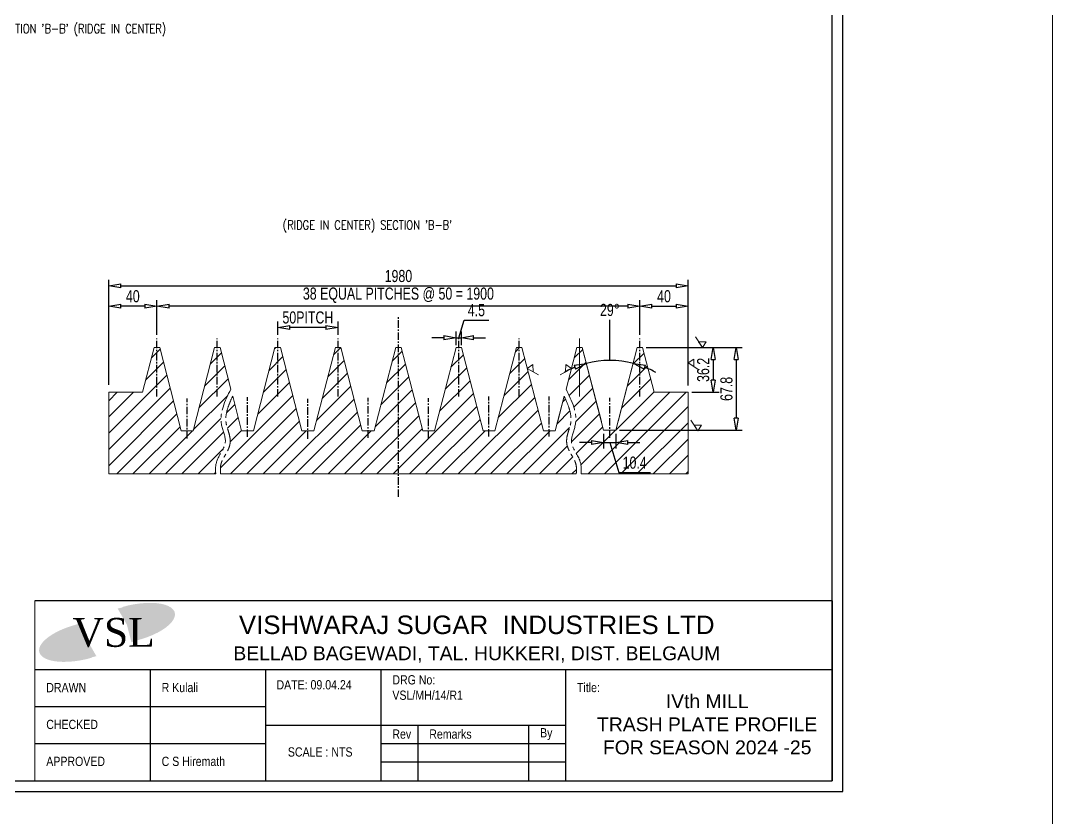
# Model space of a CAD drawing. Header units: millimetres. Extents: x 135002 to 160744, y 22203 to 27033.
# Drawn here: x 148997 to 149852, y 23110 to 23771 of the extents above; entities that cross this region are included whole.
import ezdxf

# ---------------------------------------------------------------- set-up
doc = ezdxf.new("R2010")
doc.units = ezdxf.units.MM
doc.header["$LTSCALE"] = 25
doc.linetypes.add('CENTER', pattern=[2, 1.25, -0.25, 0.25, -0.25])
doc.linetypes.add('CENTER2', pattern=[1.125, 0.75, -0.125, 0.125, -0.125])
doc.layers.get('0').update_dxf_attribs({"linetype": 'CONTINUOUS'})
doc.layers.get('Defpoints').update_dxf_attribs({"linetype": 'CONTINUOUS'})
doc.layers.add('04 DIMENSION', color=7, linetype='CONTINUOUS', lineweight=18)
doc.styles.add('arial', font='arial.ttf')
doc.styles.add('DIM-1', font='swisscl.ttf')
doc.styles.add('ROMANC', font='romanc', dxfattribs={"height": 1050})
doc.styles.add('TIMESNEWROMAN', font='times.ttf')
doc.dimstyles.new('DIM-1', dxfattribs={"dimscale": 5, "dimtxt": 2, "dimasz": 2, "dimexe": 1, "dimexo": 0.6, "dimgap": 0.6, "dimtad": 1, "dimdec": 0, "dimzin": 0, "dimdsep": 46, "dimtxsty": 'DIM-1', "dimblk": 'CLOSEDBLANK', "dimcen": 0, "dimclrd": 8, "dimclre": 8, "dimclrt": 6, "dimadec": 0, "dimazin": 0, "dimtfac": 1, "dimtdec": 0, "dimtmove": 1, "dimatfit": 0, "dimfxl": 1, "dimtolj": 1, "dimtzin": 0, "dimarcsym": 1})

# ---------------------------------------------------------------- blocks, each defined once
blk = doc.blocks.new('_ClosedBlank')
at = {"color": 0, "linetype": 'ByBlock', "lineweight": -2}
for p, q in [((-1, 0.167), (0, 0)), ((-1, 0.167), (-1, -0.167)), ((0, 0), (-1, -0.167))]:
    blk.add_line(p, q, dxfattribs=at)
blk = doc.blocks.new('*D441')
at = {"layer": '04 DIMENSION', "color": 8, "linetype": 'Continuous', "lineweight": -2, "transparency": 16777216}
for p, q in [((149070.42, 23479.15), (149070.42, 23539.22)), ((149110.42, 23525.83), (149110.42, 23539.22))]:
    blk.add_line(p, q, dxfattribs=at)
at = {"layer": '04 DIMENSION', "color": 8, "lineweight": -2, "transparency": 16777216}
blk.add_line((149100.42, 23534.22), (149080.42, 23534.22), dxfattribs=at)
at = {"layer": 'Defpoints', "color": 0, "transparency": 16777216}
for p in [(149070.42, 23534.22), (149110.42, 23522.83), (149070.42, 23476.15)]:
    blk.add_point(p, dxfattribs=at)
at = {"layer": '04 DIMENSION', "color": 8, "lineweight": -2, "transparency": 16777216, "xscale": 10, "yscale": 10, "zscale": 10, "rotation": 180}
blk.add_blockref('_ClosedBlank', (149070.42, 23534.22), dxfattribs=at)
at = {"layer": '04 DIMENSION', "color": 8, "lineweight": -2, "transparency": 16777216, "xscale": 10, "yscale": 10, "zscale": 10}
blk.add_blockref('_ClosedBlank', (149110.42, 23534.22), dxfattribs=at)
at = {"layer": '04 DIMENSION', "color": 6, "transparency": 16777216, "insert": (149090.42, 23542.34), "char_height": 10, "attachment_point": 5, "style": 'DIM-1'}
blk.add_mtext('\\A1;40', dxfattribs=at)
blk = doc.blocks.new('*D442')
at = {"layer": '04 DIMENSION', "color": 8, "linetype": 'Continuous', "lineweight": -2, "transparency": 16777216}
for p, q in [((149510.54, 23525.83), (149510.54, 23539.22)), ((149550.54, 23479.15), (149550.54, 23539.22))]:
    blk.add_line(p, q, dxfattribs=at)
at = {"layer": '04 DIMENSION', "color": 8, "lineweight": -2, "transparency": 16777216}
blk.add_line((149520.54, 23534.22), (149540.54, 23534.22), dxfattribs=at)
at = {"layer": 'Defpoints', "color": 0, "transparency": 16777216}
for p in [(149550.54, 23534.22), (149510.54, 23522.83), (149550.54, 23476.15)]:
    blk.add_point(p, dxfattribs=at)
at = {"layer": '04 DIMENSION', "color": 8, "lineweight": -2, "transparency": 16777216, "xscale": 10, "yscale": 10, "zscale": 10, "rotation": 180}
blk.add_blockref('_ClosedBlank', (149510.54, 23534.22), dxfattribs=at)
at = {"layer": '04 DIMENSION', "color": 8, "lineweight": -2, "transparency": 16777216, "xscale": 10, "yscale": 10, "zscale": 10}
blk.add_blockref('_ClosedBlank', (149550.54, 23534.22), dxfattribs=at)
at = {"layer": '04 DIMENSION', "color": 6, "transparency": 16777216, "insert": (149530.54, 23542.34), "char_height": 10, "attachment_point": 5, "style": 'DIM-1'}
blk.add_mtext('\\A1;40', dxfattribs=at)
blk = doc.blocks.new('*D443')
at = {"layer": '04 DIMENSION', "color": 8, "linetype": 'Continuous', "lineweight": -2, "transparency": 16777216}
for p, q in [((149110.42, 23510.46), (149110.42, 23539.22)), ((149510.54, 23510.46), (149510.54, 23539.22))]:
    blk.add_line(p, q, dxfattribs=at)
at = {"layer": '04 DIMENSION', "color": 8, "lineweight": -2, "transparency": 16777216}
blk.add_line((149500.54, 23534.22), (149120.42, 23534.22), dxfattribs=at)
at = {"layer": 'Defpoints', "color": 0, "transparency": 16777216}
for p in [(149110.42, 23534.22), (149110.42, 23507.46), (149510.54, 23507.46)]:
    blk.add_point(p, dxfattribs=at)
at = {"layer": '04 DIMENSION', "color": 8, "lineweight": -2, "transparency": 16777216, "xscale": 10, "yscale": 10, "zscale": 10, "rotation": 180}
blk.add_blockref('_ClosedBlank', (149110.42, 23534.22), dxfattribs=at)
at = {"layer": '04 DIMENSION', "color": 8, "lineweight": -2, "transparency": 16777216, "xscale": 10, "yscale": 10, "zscale": 10}
blk.add_blockref('_ClosedBlank', (149510.54, 23534.22), dxfattribs=at)
at = {"layer": '04 DIMENSION', "color": 6, "transparency": 16777216, "insert": (149310.48, 23543.23), "char_height": 10, "attachment_point": 5, "style": 'DIM-1'}
blk.add_mtext('\\A1;38 EQUAL PITCHES @ 50 = 1900', dxfattribs=at)
blk = doc.blocks.new('*D444')
at = {"layer": '04 DIMENSION', "color": 8, "linetype": 'Continuous', "lineweight": -2, "transparency": 16777216}
for p, q in [((149210.45, 23510.46), (149210.45, 23521.57)), ((149260.47, 23510.46), (149260.47, 23521.57))]:
    blk.add_line(p, q, dxfattribs=at)
at = {"layer": '04 DIMENSION', "color": 8, "lineweight": -2, "transparency": 16777216}
blk.add_line((149250.47, 23516.57), (149220.45, 23516.57), dxfattribs=at)
at = {"layer": 'Defpoints', "color": 0, "transparency": 16777216}
for p in [(149210.45, 23516.57), (149210.45, 23507.46), (149260.47, 23507.46)]:
    blk.add_point(p, dxfattribs=at)
at = {"layer": '04 DIMENSION', "color": 8, "lineweight": -2, "transparency": 16777216, "xscale": 10, "yscale": 10, "zscale": 10, "rotation": 180}
blk.add_blockref('_ClosedBlank', (149210.45, 23516.57), dxfattribs=at)
at = {"layer": '04 DIMENSION', "color": 8, "lineweight": -2, "transparency": 16777216, "xscale": 10, "yscale": 10, "zscale": 10}
blk.add_blockref('_ClosedBlank', (149260.47, 23516.57), dxfattribs=at)
at = {"layer": '04 DIMENSION', "color": 6, "transparency": 16777216, "insert": (149235.46, 23524.77), "char_height": 10, "attachment_point": 5, "style": 'DIM-1'}
blk.add_mtext('\\A1;50PITCH', dxfattribs=at)
blk = doc.blocks.new('*D445')
at = {"layer": '04 DIMENSION', "color": 8, "linetype": 'Continuous', "lineweight": -2, "transparency": 16777216}
for p, q in [((149070.42, 23468.93), (149070.42, 23555.99)), ((149550.54, 23468.43), (149550.54, 23555.99))]:
    blk.add_line(p, q, dxfattribs=at)
at = {"layer": '04 DIMENSION', "color": 8, "lineweight": -2, "transparency": 16777216}
blk.add_line((149080.42, 23550.99), (149540.54, 23550.99), dxfattribs=at)
at = {"layer": 'Defpoints', "color": 0, "transparency": 16777216}
for p in [(149550.54, 23550.99), (149070.42, 23465.93), (149550.54, 23465.43)]:
    blk.add_point(p, dxfattribs=at)
at = {"layer": '04 DIMENSION', "color": 8, "lineweight": -2, "transparency": 16777216, "xscale": 10, "yscale": 10, "zscale": 10, "rotation": 180}
blk.add_blockref('_ClosedBlank', (149070.42, 23550.99), dxfattribs=at)
at = {"layer": '04 DIMENSION', "color": 8, "lineweight": -2, "transparency": 16777216, "xscale": 10, "yscale": 10, "zscale": 10}
blk.add_blockref('_ClosedBlank', (149550.54, 23550.99), dxfattribs=at)
at = {"layer": '04 DIMENSION', "color": 6, "transparency": 16777216, "insert": (149310.48, 23559.11), "char_height": 10, "attachment_point": 5, "style": 'DIM-1'}
blk.add_mtext('\\A1;1980', dxfattribs=at)
blk = doc.blocks.new('*D446')
at = {"layer": '04 DIMENSION', "color": 8, "lineweight": -2, "transparency": 16777216}
for p, q in [((149360.5, 23508.08), (149364.88, 23522.68)), ((149364.88, 23522.68), (149385.33, 23522.68)), ((149348.25, 23508.08), (149338.25, 23508.08)), ((149358.25, 23508.08), (149362.75, 23508.08)), ((149358.25, 23508.08), (149362.75, 23508.08)), ((149372.75, 23508.08), (149382.75, 23508.08))]:
    blk.add_line(p, q, dxfattribs=at)
at = {"layer": '04 DIMENSION', "color": 8, "linetype": 'Continuous', "lineweight": -2, "transparency": 16777216}
for p, q in [((149358.25, 23501.75), (149358.25, 23513.08)), ((149362.75, 23501.75), (149362.75, 23513.08))]:
    blk.add_line(p, q, dxfattribs=at)
at = {"layer": 'Defpoints', "color": 0, "transparency": 16777216}
for p in [(149362.75, 23508.08), (149358.25, 23498.75), (149362.75, 23498.75)]:
    blk.add_point(p, dxfattribs=at)
at = {"layer": '04 DIMENSION', "color": 8, "lineweight": -2, "transparency": 16777216, "xscale": 10, "yscale": 10, "zscale": 10}
blk.add_blockref('_ClosedBlank', (149358.25, 23508.08), dxfattribs=at)
at = {"layer": '04 DIMENSION', "color": 8, "lineweight": -2, "transparency": 16777216, "xscale": 10, "yscale": 10, "zscale": 10, "rotation": 180}
blk.add_blockref('_ClosedBlank', (149362.75, 23508.08), dxfattribs=at)
at = {"layer": '04 DIMENSION', "color": 6, "transparency": 16777216, "insert": (149375.1, 23530.78), "char_height": 10, "attachment_point": 5, "style": 'DIM-1'}
blk.add_mtext('\\A1;4.5', dxfattribs=at)
blk = doc.blocks.new('*D447')
at = {"layer": '04 DIMENSION', "color": 8, "lineweight": -2, "transparency": 16777216}
blk.add_line((149485.7, 23489.2), (149485.7, 23522.86), dxfattribs=at)
for start, end in [(111.86784, 119.23569), (75.5, 104.5), (60.76431, 68.13216)]:
    blk.add_arc((149485.7, 23411.38), 77.82, start, end, dxfattribs=at)
at = {"layer": 'Defpoints', "color": 0, "transparency": 16777216}
for p in [(149462.79, 23499.95), (149508.29, 23498.75), (149492.26, 23488.92), (149478.63, 23438.73), (149492.77, 23438.73)]:
    blk.add_point(p, dxfattribs=at)
at = {"layer": '04 DIMENSION', "color": 8, "lineweight": -2, "transparency": 16777216, "xscale": 10, "yscale": 10, "zscale": 10}
for p, rotation in [((149466.22, 23486.72), 18.18392148339016), ((149505.18, 23486.72), 161.8160785165926)]:
    blk.add_blockref('_ClosedBlank', p, dxfattribs=dict(at, rotation=rotation))
at = {"layer": '04 DIMENSION', "color": 6, "transparency": 16777216, "insert": (149485.7, 23530.98), "char_height": 10, "attachment_point": 5, "style": 'DIM-1'}
blk.add_mtext('\\A1;29°', dxfattribs=at)
blk = doc.blocks.new('*D448')
at = {"layer": '04 DIMENSION', "color": 8, "linetype": 'Continuous', "lineweight": -2, "transparency": 16777216}
for p, q in [((149515.79, 23499.95), (149595.42, 23499.95)), ((149493.55, 23431.35), (149595.42, 23431.35))]:
    blk.add_line(p, q, dxfattribs=at)
at = {"layer": '04 DIMENSION', "color": 8, "lineweight": -2, "transparency": 16777216}
blk.add_line((149590.42, 23489.95), (149590.42, 23441.35), dxfattribs=at)
at = {"layer": 'Defpoints', "color": 0, "transparency": 16777216}
for p in [(149512.79, 23499.95), (149490.55, 23431.35), (149590.42, 23431.35)]:
    blk.add_point(p, dxfattribs=at)
at = {"layer": '04 DIMENSION', "color": 8, "lineweight": -2, "transparency": 16777216, "xscale": 10, "yscale": 10, "zscale": 10}
for p, rotation in [((149590.42, 23499.95), 90), ((149590.42, 23431.35), 270)]:
    blk.add_blockref('_ClosedBlank', p, dxfattribs=dict(at, rotation=rotation))
at = {"layer": '04 DIMENSION', "color": 6, "transparency": 16777216, "insert": (149582.3, 23465.65), "char_height": 10, "attachment_point": 5, "rotation": 90, "style": 'DIM-1'}
blk.add_mtext('\\A1;67.8', dxfattribs=at)
blk = doc.blocks.new('*D449')
at = {"layer": '04 DIMENSION', "color": 8, "linetype": 'Continuous', "lineweight": -2, "transparency": 16777216}
for p, q in [((149542.96, 23499.95), (149576.18, 23499.95)), ((149553.54, 23462.85), (149576.18, 23462.85))]:
    blk.add_line(p, q, dxfattribs=at)
at = {"layer": '04 DIMENSION', "color": 8, "lineweight": -2, "transparency": 16777216}
blk.add_line((149571.18, 23489.95), (149571.18, 23472.85), dxfattribs=at)
at = {"layer": 'Defpoints', "color": 0, "transparency": 16777216}
for p in [(149539.96, 23499.95), (149550.54, 23462.85), (149571.18, 23462.85)]:
    blk.add_point(p, dxfattribs=at)
at = {"layer": '04 DIMENSION', "color": 8, "lineweight": -2, "transparency": 16777216, "xscale": 10, "yscale": 10, "zscale": 10}
for p, rotation in [((149571.18, 23499.95), 90), ((149571.18, 23462.85), 270)]:
    blk.add_blockref('_ClosedBlank', p, dxfattribs=dict(at, rotation=rotation))
at = {"layer": '04 DIMENSION', "color": 6, "transparency": 16777216, "insert": (149563.06, 23481.4), "char_height": 10, "attachment_point": 5, "rotation": 90, "style": 'DIM-1'}
blk.add_mtext('\\A1;36.2', dxfattribs=at)
blk = doc.blocks.new('*D450')
at = {"layer": '04 DIMENSION', "color": 8, "linetype": 'Continuous', "lineweight": -2, "transparency": 16777216}
for p, q in [((149480.52, 23428.35), (149480.52, 23416.24)), ((149490.55, 23428.35), (149490.55, 23416.24))]:
    blk.add_line(p, q, dxfattribs=at)
at = {"layer": '04 DIMENSION', "color": 8, "lineweight": -2, "transparency": 16777216}
for p, q in [((149470.52, 23421.24), (149460.52, 23421.24)), ((149480.52, 23421.24), (149490.55, 23421.24)), ((149480.52, 23421.24), (149490.55, 23421.24)), ((149485.54, 23421.24), (149493, 23396.38)), ((149500.55, 23421.24), (149510.55, 23421.24)), ((149493, 23396.38), (149519.47, 23396.38))]:
    blk.add_line(p, q, dxfattribs=at)
at = {"layer": 'Defpoints', "color": 0, "transparency": 16777216}
for p in [(149480.52, 23431.35), (149490.55, 23431.35), (149490.55, 23421.24)]:
    blk.add_point(p, dxfattribs=at)
at = {"layer": '04 DIMENSION', "color": 8, "lineweight": -2, "transparency": 16777216, "xscale": 10, "yscale": 10, "zscale": 10}
blk.add_blockref('_ClosedBlank', (149480.52, 23421.24), dxfattribs=at)
at = {"layer": '04 DIMENSION', "color": 8, "lineweight": -2, "transparency": 16777216, "xscale": 10, "yscale": 10, "zscale": 10, "rotation": 180}
blk.add_blockref('_ClosedBlank', (149490.55, 23421.24), dxfattribs=at)
at = {"layer": '04 DIMENSION', "color": 6, "transparency": 16777216, "insert": (149506.23, 23404.5), "char_height": 10, "attachment_point": 5, "style": 'DIM-1'}
blk.add_mtext('\\A1;10.4', dxfattribs=at)

msp = doc.modelspace()

# ---------------------------------------------------------------- hatches: boundary and pattern name
h = msp.add_hatch(color=86)
edge = h.paths.add_edge_path()
edge.add_ellipse((149082.194, 23269.409), major_axis=(-36.421, -8.852), ratio=0.3983336, start_angle=103.876815, end_angle=273.231671, ccw=False)
edge.add_ellipse((149088.778, 23271.433), major_axis=(-36.421, -8.852), ratio=0.3983336, start_angle=93.231671, end_angle=283.876815)
h = msp.add_hatch(color=86)
edge = h.paths.add_edge_path()
edge.add_ellipse((149082.194, 23269.409), major_axis=(-36.421, -8.852), ratio=0.3983336, start_angle=103.876815, end_angle=273.231671, ccw=False)
edge.add_ellipse((149088.778, 23271.433), major_axis=(-36.421, -8.852), ratio=0.3983336, start_angle=93.231671, end_angle=283.876815)
h = msp.add_hatch(color=86)
edge = h.paths.add_edge_path()
edge.add_ellipse((149055.898, 23258.55), major_axis=(36.421, 8.852), ratio=0.3983336, start_angle=103.876815, end_angle=273.231671, ccw=False)
edge.add_ellipse((149049.314, 23256.525), major_axis=(36.421, 8.852), ratio=0.3983336, start_angle=93.231671, end_angle=283.876815)
h = msp.add_hatch(color=86)
edge = h.paths.add_edge_path()
edge.add_ellipse((149055.898, 23258.55), major_axis=(36.421, 8.852), ratio=0.3983336, start_angle=103.876815, end_angle=273.231671, ccw=False)
edge.add_ellipse((149049.314, 23256.525), major_axis=(36.421, 8.852), ratio=0.3983336, start_angle=93.231671, end_angle=283.876815)
at = {"layer": '04 DIMENSION', "true_color": 0xc8c92d}
h = msp.add_hatch(dxfattribs=at)
h.set_pattern_fill('ANSI31', color=52, scale=3)
h.set_pattern_definition([(45, (-263.2125, -50.899), (-6.7351921, 6.7351921), [])])
edge = h.paths.add_edge_path()
edge.add_spline(control_points=[(149159.145, 23395.198), (149158.729, 23399.131), (149159.123, 23408.307), (149170.394, 23420.454), (149159.563, 23441.1), (149166.732, 23455.589), (149171.609, 23465.447)], knot_values=[0, 0, 0, 0, 11.6812454, 27.9458174, 42.4445486, 73.3012832, 73.3012832, 73.3012832, 73.3012832], degree=3, periodic=0)
edge.add_line((149171.609, 23465.447), (149162.687, 23499.947))
edge.add_line((149162.687, 23499.947), (149158.187, 23499.947))
edge.add_line((149158.187, 23499.947), (149140.342, 23430.947))
edge.add_line((149140.342, 23430.947), (149130.516, 23430.947))
edge.add_line((149130.516, 23430.947), (149112.672, 23499.947))
edge.add_line((149112.672, 23499.947), (149108.172, 23499.947))
edge.add_line((149108.172, 23499.947), (149098.577, 23462.847))
edge.add_line((149098.577, 23462.847), (149070.422, 23462.847))
edge.add_line((149070.422, 23462.847), (149070.422, 23395.198))
edge.add_line((149070.422, 23395.198), (149159.145, 23395.198))
edge = h.paths.add_edge_path()
edge.add_line((149310.483, 23499.947), (149308.233, 23499.947))
edge.add_line((149308.233, 23499.947), (149290.388, 23430.947))
edge.add_line((149290.388, 23430.947), (149280.562, 23430.947))
edge.add_line((149280.562, 23430.947), (149262.718, 23499.947))
edge.add_line((149262.718, 23499.947), (149258.218, 23499.947))
edge.add_line((149258.218, 23499.947), (149240.373, 23430.947))
edge.add_line((149240.373, 23430.947), (149230.547, 23430.947))
edge.add_line((149230.547, 23430.947), (149212.702, 23499.947))
edge.add_line((149212.702, 23499.947), (149208.202, 23499.947))
edge.add_line((149208.202, 23499.947), (149190.358, 23430.947))
edge.add_line((149190.358, 23430.947), (149180.532, 23430.947))
edge.add_line((149180.532, 23430.947), (149173.148, 23459.496))
edge.add_spline(control_points=[(149173.148, 23459.496), (149172.896, 23458.971), (149172.648, 23458.448), (149171.231, 23455.41), (149170.174, 23452.939), (149168.524, 23448.116), (149167.931, 23445.767), (149167.445, 23441.78), (149167.41, 23440.115), (149167.644, 23437.797), (149167.744, 23437.136), (149167.978, 23435.983), (149168.101, 23435.477), (149168.385, 23434.423), (149168.547, 23433.877), (149169.077, 23432.155), (149169.487, 23430.928), (149170.257, 23428.346), (149170.62, 23426.991), (149171.031, 23424.513), (149171.138, 23423.428), (149171.118, 23421.901), (149171.097, 23421.497), (149171.011, 23420.591), (149170.938, 23420.099), (149170.749, 23419.143), (149170.634, 23418.677), (149170.24, 23417.316), (149169.914, 23416.456), (149169.193, 23414.814), (149168.799, 23414.031), (149167.728, 23412.04), (149167.032, 23410.879), (149165.739, 23408.666), (149165.142, 23407.614), (149164.478, 23406.248), (149164.312, 23405.881), (149164.041, 23405.224), (149163.931, 23404.933), (149163.729, 23404.339), (149163.637, 23404.039), (149163.39, 23403.13), (149163.261, 23402.511), (149162.954, 23400.482), (149162.901, 23399.008), (149163.015, 23396.719), (149163.08, 23395.966), (149163.17, 23395.198)], knot_values=[4.4021367, 4.4021367, 4.4021367, 4.4021367, 6.0781888, 6.0781888, 14.1824406, 14.1824406, 22.2866924, 22.2866924, 28.314125, 28.314125, 30.7267231, 30.7267231, 32.5098253, 32.5098253, 34.2929276, 34.2929276, 37.9760509, 37.9760509, 41.6591743, 41.6591743, 44.3207295, 44.3207295, 45.2633869, 45.2633869, 46.4125571, 46.4125571, 47.5617273, 47.5617273, 49.8600677, 49.8600677, 52.1584082, 52.1584082, 55.9281252, 55.9281252, 59.6978423, 59.6978423, 61.1322454, 61.1322454, 62.3380114, 62.3380114, 63.5437774, 63.5437774, 65.9553094, 65.9553094, 71.2533654, 71.2533654, 73.7610717, 73.7610717, 73.7610717, 73.7610717], degree=3, periodic=0)
edge.add_line((149163.17, 23395.198), (149218.261, 23395.198))
edge.add_line((149218.261, 23395.198), (149310.483, 23395.198))
edge.add_line((149310.483, 23395.198), (149310.483, 23499.947))
edge = h.paths.add_edge_path()
edge.add_spline(control_points=[(149457.796, 23395.198), (149457.886, 23395.966), (149457.951, 23396.719), (149458.064, 23399.008), (149458.012, 23400.482), (149457.705, 23402.511), (149457.576, 23403.13), (149457.329, 23404.039), (149457.237, 23404.339), (149457.035, 23404.933), (149456.925, 23405.224), (149456.654, 23405.881), (149456.488, 23406.248), (149455.824, 23407.614), (149455.227, 23408.666), (149453.934, 23410.879), (149453.238, 23412.04), (149452.167, 23414.031), (149451.773, 23414.814), (149451.052, 23416.456), (149450.725, 23417.316), (149450.332, 23418.677), (149450.216, 23419.143), (149450.028, 23420.099), (149449.954, 23420.591), (149449.869, 23421.497), (149449.848, 23421.901), (149449.828, 23423.428), (149449.935, 23424.513), (149450.345, 23426.991), (149450.708, 23428.346), (149451.479, 23430.928), (149451.889, 23432.155), (149452.419, 23433.877), (149452.58, 23434.423), (149452.865, 23435.477), (149452.988, 23435.983), (149453.222, 23437.136), (149453.322, 23437.797), (149453.556, 23440.115), (149453.521, 23441.78), (149453.035, 23445.767), (149452.442, 23448.116), (149450.792, 23452.939), (149449.735, 23455.41), (149448.317, 23458.448), (149448.07, 23458.971), (149447.818, 23459.496)], knot_values=[4.4021367, 4.4021367, 4.4021367, 4.4021367, 6.9098429, 6.9098429, 12.2078989, 12.2078989, 14.6194309, 14.6194309, 15.8251969, 15.8251969, 17.0309629, 17.0309629, 18.465366, 18.465366, 22.2350831, 22.2350831, 26.0048002, 26.0048002, 28.3031406, 28.3031406, 30.601481, 30.601481, 31.7506512, 31.7506512, 32.8998214, 32.8998214, 33.8424789, 33.8424789, 36.504034, 36.504034, 40.1871574, 40.1871574, 43.8702807, 43.8702807, 45.653383, 45.653383, 47.4364852, 47.4364852, 49.8490833, 49.8490833, 55.8765159, 55.8765159, 63.9807677, 63.9807677, 72.0850195, 72.0850195, 73.7610717, 73.7610717, 73.7610717, 73.7610717], degree=3, periodic=0)
edge.add_line((149447.818, 23459.496), (149440.434, 23430.947))
edge.add_line((149440.434, 23430.947), (149430.608, 23430.947))
edge.add_line((149430.608, 23430.947), (149412.764, 23499.947))
edge.add_line((149412.764, 23499.947), (149408.264, 23499.947))
edge.add_line((149408.264, 23499.947), (149390.419, 23430.947))
edge.add_line((149390.419, 23430.947), (149380.593, 23430.947))
edge.add_line((149380.593, 23430.947), (149362.748, 23499.947))
edge.add_line((149362.748, 23499.947), (149358.248, 23499.947))
edge.add_line((149358.248, 23499.947), (149340.404, 23430.947))
edge.add_line((149340.404, 23430.947), (149330.578, 23430.947))
edge.add_line((149330.578, 23430.947), (149312.733, 23499.947))
edge.add_line((149312.733, 23499.947), (149310.483, 23499.947))
edge.add_line((149310.483, 23499.947), (149310.483, 23395.198))
edge.add_line((149310.483, 23395.198), (149398.455, 23395.198))
edge.add_line((149398.455, 23395.198), (149457.796, 23395.198))
edge = h.paths.add_edge_path()
edge.add_line((149550.544, 23462.847), (149522.381, 23462.847))
edge.add_line((149522.381, 23462.847), (149512.787, 23499.947))
edge.add_line((149512.787, 23499.947), (149508.294, 23499.947))
edge.add_line((149508.294, 23499.947), (149490.553, 23431.347))
edge.add_line((149490.553, 23431.347), (149480.52, 23431.347))
edge.add_line((149480.52, 23431.347), (149462.779, 23499.947))
edge.add_line((149462.779, 23499.947), (149458.279, 23499.947))
edge.add_line((149458.279, 23499.947), (149449.357, 23465.447))
edge.add_spline(control_points=[(149449.357, 23465.447), (149454.234, 23455.589), (149461.403, 23441.1), (149450.572, 23420.454), (149461.842, 23408.307), (149462.237, 23399.131), (149461.821, 23395.198)], knot_values=[0, 0, 0, 0, 30.8567346, 45.3554658, 61.6200378, 73.3012832, 73.3012832, 73.3012832, 73.3012832], degree=3, periodic=0)
edge.add_line((149461.821, 23395.198), (149550.544, 23395.198))
edge.add_line((149550.544, 23395.198), (149550.544, 23462.847))
h.paths.add_polyline_path([(149491.175, 23399.399), (149505.199, 23399.399), (149505.199, 23416.27), (149491.175, 23416.27)], flags=24)

# ---------------------------------------------------------------- linework, layer by layer
at = {"color": 1, "linetype": 'CENTER', "ltscale": 0.2}
for p, q in [((149310.483, 23376.198), (149310.483, 23525.411)), ((149110.422, 23459.3), (149110.422, 23507.462)), ((149160.437, 23459.3), (149160.437, 23507.462)), ((149210.452, 23459.3), (149210.452, 23507.462)), ((149260.468, 23459.3), (149260.468, 23507.462)), ((149360.498, 23459.3), (149360.498, 23507.462)), ((149410.514, 23459.3), (149410.514, 23507.462)), ((149510.544, 23459.3), (149510.544, 23507.462)), ((149135.429, 23424.625), (149135.429, 23457.714)), ((149185.445, 23425.849), (149185.445, 23458.938)), ((149235.46, 23424.217), (149235.46, 23457.306)), ((149285.475, 23425.233), (149285.475, 23458.323)), ((149335.491, 23424.874), (149335.491, 23457.964)), ((149385.506, 23426.17), (149385.506, 23459.26)), ((149435.521, 23426.17), (149435.521, 23459.26)), ((149485.537, 23425.2), (149485.537, 23458.289))]:
    msp.add_line(p, q, dxfattribs=at)
at = {"lineweight": 13}
msp.add_line((149009.36, 23290.172), (149009.36, 23141.05), dxfattribs=at)
msp.add_line((149009.36, 23290.172), (149009.36, 23141.05), dxfattribs=at)
for p, q in [((149669.864, 23290.172), (149009.36, 23290.172)), ((149669.864, 23290.172), (149009.36, 23290.172)), ((149669.864, 23290.172), (149669.864, 23141.05)), ((149669.864, 23232.817), (149009.36, 23232.817)), ((149669.864, 23232.817), (149009.36, 23232.817)), ((149104.951, 23141.05), (149104.951, 23232.817)), ((149200.541, 23141.05), (149200.541, 23232.817)), ((149200.541, 23141.05), (149200.541, 23232.817)), ((149296.132, 23141.05), (149296.132, 23232.817)), ((149296.132, 23141.05), (149296.132, 23232.817)), ((149449.077, 23141.05), (149449.077, 23232.817)), ((149449.077, 23141.05), (149449.077, 23232.817)), ((149200.541, 23202.228), (149009.36, 23202.228)), ((149296.132, 23186.934), (149200.541, 23186.934)), ((149449.077, 23186.934), (149296.132, 23186.934)), ((149449.077, 23186.934), (149296.132, 23186.934)), ((149326.721, 23141.05), (149326.721, 23186.934)), ((149326.721, 23141.05), (149326.721, 23186.934)), ((149418.488, 23141.05), (149418.488, 23186.934)), ((149418.488, 23141.05), (149418.488, 23186.934)), ((149200.541, 23171.639), (149009.36, 23171.639)), ((149449.077, 23171.639), (149296.132, 23171.639)), ((149449.077, 23171.639), (149296.132, 23171.639)), ((149449.077, 23156.345), (149296.132, 23156.345)), ((149449.077, 23156.345), (149296.132, 23156.345))]:
    msp.add_line(p, q)
for points in [[(148395.304, 23132.193), (149678.721, 23132.193), (149678.721, 24044.849), (148395.304, 24044.849)], [(148404.161, 23141.05), (149669.864, 23141.05), (149669.864, 24035.992), (148404.161, 24035.992)]]:
    msp.add_lwpolyline(points, close=True)
at = {"layer": '04 DIMENSION'}
for p, q in [((149562.299, 23499.947), (149556.574, 23508.875)), ((149108.172, 23499.947), (149098.577, 23462.847)), ((149108.172, 23499.947), (149112.672, 23499.947)), ((149112.672, 23499.947), (149130.516, 23430.947)), ((149158.187, 23499.947), (149140.342, 23430.947)), ((149158.187, 23499.947), (149162.687, 23499.947)), ((149162.687, 23499.947), (149171.609, 23465.447)), ((149208.202, 23499.947), (149190.358, 23430.947)), ((149208.202, 23499.947), (149212.702, 23499.947)), ((149212.702, 23499.947), (149230.547, 23430.947)), ((149258.218, 23499.947), (149240.373, 23430.947)), ((149258.218, 23499.947), (149262.718, 23499.947)), ((149262.718, 23499.947), (149280.562, 23430.947)), ((149308.233, 23499.947), (149290.388, 23430.947)), ((149308.233, 23499.947), (149312.733, 23499.947)), ((149312.733, 23499.947), (149330.578, 23430.947)), ((149358.248, 23499.947), (149340.404, 23430.947)), ((149358.248, 23499.947), (149362.748, 23499.947)), ((149362.748, 23499.947), (149380.593, 23430.947)), ((149408.264, 23499.947), (149390.419, 23430.947)), ((149408.264, 23499.947), (149412.764, 23499.947)), ((149412.764, 23499.947), (149430.608, 23430.947)), ((149458.279, 23499.947), (149449.357, 23465.447)), ((149458.279, 23499.947), (149449.357, 23465.447)), ((149458.279, 23499.947), (149462.779, 23499.947)), ((149458.279, 23499.947), (149462.779, 23499.947)), ((149460.529, 23459.3), (149460.529, 23507.462)), ((149460.529, 23459.3), (149460.529, 23507.462)), ((149462.779, 23499.947), (149478.611, 23438.727)), ((149462.779, 23499.947), (149480.52, 23431.347)), ((149508.294, 23499.947), (149490.553, 23431.347)), ((149508.294, 23499.947), (149492.462, 23438.727)), ((149508.294, 23499.947), (149512.794, 23499.947)), ((149512.787, 23499.947), (149522.381, 23462.847)), ((149559.244, 23504.712), (149565.353, 23504.712)), ((149562.299, 23499.947), (149559.244, 23504.712)), ((149562.299, 23499.947), (149565.353, 23504.712)), ((149461.654, 23498.747), (149461.654, 23498.747)), ((149509.419, 23498.747), (149509.419, 23498.747)), ((149509.419, 23498.747), (149509.419, 23498.747)), ((149417.285, 23482.462), (149421.855, 23485.802)), ((149422.228, 23479.704), (149421.855, 23485.802)), ((149448.815, 23479.704), (149449.188, 23485.802)), ((149453.757, 23482.462), (149449.188, 23485.802)), ((149550.544, 23487.265), (149555.309, 23490.32)), ((149550.544, 23487.265), (149555.309, 23484.21)), ((149550.544, 23487.265), (149559.473, 23481.541)), ((149555.309, 23484.21), (149555.309, 23490.32)), ((149417.285, 23482.462), (149422.228, 23479.704)), ((149417.285, 23482.462), (149426.547, 23477.294)), ((149453.757, 23482.462), (149444.496, 23477.294)), ((149453.757, 23482.462), (149448.815, 23479.704)), ((149070.422, 23395.198), (149070.422, 23462.847)), ((149098.577, 23462.847), (149070.422, 23462.847)), ((149173.148, 23459.496), (149180.532, 23430.947)), ((149447.818, 23459.496), (149440.434, 23430.947)), ((149447.818, 23459.496), (149442.446, 23438.727)), ((149550.544, 23462.847), (149522.381, 23462.847)), ((149550.544, 23395.198), (149550.544, 23462.847)), ((149558.628, 23430.947), (149552.904, 23439.875)), ((149555.573, 23435.712), (149561.683, 23435.712)), ((149558.628, 23430.947), (149555.573, 23435.712)), ((149558.628, 23430.947), (149561.683, 23435.712)), ((149140.342, 23430.947), (149130.516, 23430.947)), ((149190.358, 23430.947), (149180.532, 23430.947)), ((149240.373, 23430.947), (149230.547, 23430.947)), ((149290.388, 23430.947), (149280.562, 23430.947)), ((149340.404, 23430.947), (149330.578, 23430.947)), ((149390.419, 23430.947), (149380.593, 23430.947)), ((149440.434, 23430.947), (149430.608, 23430.947)), ((149490.553, 23431.347), (149480.52, 23431.347)), ((149070.422, 23395.198), (149159.145, 23395.198)), ((149163.17, 23395.198), (149218.261, 23395.198)), ((149398.455, 23395.198), (149218.261, 23395.198)), ((149457.796, 23395.198), (149398.455, 23395.198)), ((149550.544, 23395.198), (149461.821, 23395.198))]:
    msp.add_line(p, q, dxfattribs=at)
msp.add_lwpolyline([(148023.296, 25686.158), (149852.318, 25686.158), (149852.318, 22875.468), (148023.296, 22875.468)], close=True, dxfattribs=at)
at = {"layer": '04 DIMENSION', "color": 6, "linetype": 'CENTER2'}
for points, knots in [([(149171.609, 23465.447), (149166.732, 23455.589), (149159.563, 23441.1), (149170.394, 23420.454), (149159.123, 23408.307), (149158.729, 23399.131), (149159.145, 23395.198)], [0, 0, 0, 0, 30.8567346, 45.3554658, 61.6200378, 73.3012832, 73.3012832, 73.3012832, 73.3012832]), ([(149173.148, 23459.496), (149172.896, 23458.971), (149172.648, 23458.448), (149171.231, 23455.41), (149170.174, 23452.939), (149168.524, 23448.116), (149167.931, 23445.767), (149167.445, 23441.78), (149167.41, 23440.115), (149167.644, 23437.797), (149167.744, 23437.136), (149167.978, 23435.983), (149168.101, 23435.477), (149168.385, 23434.423), (149168.547, 23433.877), (149169.077, 23432.155), (149169.487, 23430.928), (149170.257, 23428.346), (149170.62, 23426.991), (149171.031, 23424.513), (149171.138, 23423.428), (149171.118, 23421.901), (149171.097, 23421.497), (149171.011, 23420.591), (149170.938, 23420.099), (149170.749, 23419.143), (149170.634, 23418.677), (149170.24, 23417.316), (149169.914, 23416.456), (149169.193, 23414.814), (149168.799, 23414.031), (149167.728, 23412.04), (149167.032, 23410.879), (149165.739, 23408.666), (149165.142, 23407.614), (149164.478, 23406.248), (149164.312, 23405.881), (149164.041, 23405.224), (149163.931, 23404.933), (149163.729, 23404.339), (149163.637, 23404.039), (149163.39, 23403.13), (149163.261, 23402.511), (149162.954, 23400.482), (149162.901, 23399.008), (149163.015, 23396.719), (149163.08, 23395.966), (149163.17, 23395.198)], [4.4021367, 4.4021367, 4.4021367, 4.4021367, 6.0781888, 6.0781888, 14.1824406, 14.1824406, 22.2866924, 22.2866924, 28.314125, 28.314125, 30.7267231, 30.7267231, 32.5098253, 32.5098253, 34.2929276, 34.2929276, 37.9760509, 37.9760509, 41.6591743, 41.6591743, 44.3207295, 44.3207295, 45.2633869, 45.2633869, 46.4125571, 46.4125571, 47.5617273, 47.5617273, 49.8600677, 49.8600677, 52.1584082, 52.1584082, 55.9281252, 55.9281252, 59.6978423, 59.6978423, 61.1322454, 61.1322454, 62.3380114, 62.3380114, 63.5437774, 63.5437774, 65.9553094, 65.9553094, 71.2533654, 71.2533654, 73.7610717, 73.7610717, 73.7610717, 73.7610717]), ([(149447.818, 23459.496), (149448.07, 23458.971), (149448.317, 23458.448), (149449.735, 23455.41), (149450.792, 23452.939), (149452.442, 23448.116), (149453.035, 23445.767), (149453.521, 23441.78), (149453.556, 23440.115), (149453.322, 23437.797), (149453.222, 23437.136), (149452.988, 23435.983), (149452.865, 23435.477), (149452.58, 23434.423), (149452.419, 23433.877), (149451.889, 23432.155), (149451.479, 23430.928), (149450.708, 23428.346), (149450.345, 23426.991), (149449.935, 23424.513), (149449.828, 23423.428), (149449.848, 23421.901), (149449.869, 23421.497), (149449.954, 23420.591), (149450.028, 23420.099), (149450.216, 23419.143), (149450.332, 23418.677), (149450.725, 23417.316), (149451.052, 23416.456), (149451.773, 23414.814), (149452.167, 23414.031), (149453.238, 23412.04), (149453.934, 23410.879), (149455.227, 23408.666), (149455.824, 23407.614), (149456.488, 23406.248), (149456.654, 23405.881), (149456.925, 23405.224), (149457.035, 23404.933), (149457.237, 23404.339), (149457.329, 23404.039), (149457.576, 23403.13), (149457.705, 23402.511), (149458.012, 23400.482), (149458.064, 23399.008), (149457.951, 23396.719), (149457.886, 23395.966), (149457.796, 23395.198)], [4.4021367, 4.4021367, 4.4021367, 4.4021367, 6.0781888, 6.0781888, 14.1824406, 14.1824406, 22.2866924, 22.2866924, 28.314125, 28.314125, 30.7267231, 30.7267231, 32.5098253, 32.5098253, 34.2929276, 34.2929276, 37.9760509, 37.9760509, 41.6591743, 41.6591743, 44.3207295, 44.3207295, 45.2633869, 45.2633869, 46.4125571, 46.4125571, 47.5617273, 47.5617273, 49.8600677, 49.8600677, 52.1584082, 52.1584082, 55.9281252, 55.9281252, 59.6978423, 59.6978423, 61.1322454, 61.1322454, 62.3380114, 62.3380114, 63.5437774, 63.5437774, 65.9553094, 65.9553094, 71.2533654, 71.2533654, 73.7610717, 73.7610717, 73.7610717, 73.7610717]), ([(149449.357, 23465.447), (149454.234, 23455.589), (149461.403, 23441.1), (149450.572, 23420.454), (149461.842, 23408.307), (149462.237, 23399.131), (149461.821, 23395.198)], [0, 0, 0, 0, 30.8567346, 45.3554658, 61.6200378, 73.3012832, 73.3012832, 73.3012832, 73.3012832])]:
    msp.add_open_spline(points, degree=3, knots=knots, dxfattribs=at)

# ---------------------------------------------------------------- texts
at = {"color": 1, "style": 'TIMESNEWROMAN'}
msp.add_text('VSL ', height=23.8851, dxfattribs=at).set_placement((149040.464, 23252.023))
msp.add_text('VSL ', height=23.8851, dxfattribs=at).set_placement((149040.464, 23252.023))
at = {"style": 'arial'}
for s, insert, char_height, width, attachment_point in [('VISHWARAJ SUGAR  INDUSTRIES LTD\\P{\\H0.75x;BELLAD BAGEWADI, TAL. HUKKERI, DIST. BELGAUM}', (149375.388, 23258.329), 15.2945, 752.45458, 5), ('{\\fArial Narrow|b0|i0|c0|p34;DRG No: VSL/MH/14/R1}', (149305.485, 23218.255), 7.64725, 86.23765, 4), ('{\\fArial Narrow|b0|i0|c0|p34;DRAWN}', (149018.713, 23218.255), 7.64725, 95.59062, 4), ('{\\fArial Narrow|b0|i0|c0|p34;DRAWN}', (149018.713, 23218.255), 7.64725, 95.59062, 4), ('{\\fArial Narrow|b0|i0|c0|p34;R Kulali}', (149114.304, 23218.255), 7.64725, 95.59062, 4), ('{\\fArial Narrow|b0|i0|c0|p34;DATE: 09.04.24}', (149209.443, 23220.508), 7.64725, 86.23765, 4), ('{\\fArial Narrow|b0|i0|c0|p34;Title:}', (149458.43, 23218.255), 7.64725, 47.5316, 4), ('{\\fArial Narrow|b0|i0|c0|p34;Title:}', (149458.43, 23218.255), 7.64725, 47.5316, 4), ('IVth MILL \\PTRASH PLATE PROFILE \\PFOR SEASON 2024 -25', (149566.301, 23187.748), 11.47087, 325.00812, 5), ('{\\fArial Narrow|b0|i0|c0|p34;CHECKED}', (149018.713, 23187.666), 7.64725, 95.59062, 4), ('{\\fArial Narrow|b0|i0|c0|p34;CHECKED}', (149018.713, 23187.666), 7.64725, 95.59062, 4), ('{\\fArial Narrow|b0|i0|c0|p34;Remarks}', (149336.074, 23179.677), 7.64725, 82.41402, 4), ('{\\fArial Narrow|b0|i0|c0|p34;Remarks}', (149336.074, 23179.677), 7.64725, 82.41402, 4), ('{\\fArial Narrow|b0|i0|c0|p34;By}', (149427.841, 23179.677), 7.64725, 21.23602, 4), ('{\\fArial Narrow|b0|i0|c0|p34;By}', (149427.841, 23179.677), 7.64725, 21.23602, 4), ('{\\fArial Narrow|b0|i0|c0|p34;Rev}', (149305.485, 23179.677), 7.64725, 21.23602, 4), ('{\\fArial Narrow|b0|i0|c0|p34;Rev}', (149305.485, 23179.677), 7.64725, 21.23602, 4), ('{\\fArial Narrow|b0|i0|c0|p34;SCALE : NTS}', (149218.894, 23164.871), 7.64725, 86.23765, 4), ('{\\fArial Narrow|b0|i0|c0|p34;APPROVED}', (149018.713, 23157.077), 7.64725, 95.59062, 4), ('{\\fArial Narrow|b0|i0|c0|p34;APPROVED}', (149018.713, 23157.077), 7.64725, 95.59062, 4), ('{\\fArial Narrow|b0|i0|c0|p34;C S Hiremath}', (149114.304, 23157.077), 7.64725, 95.59062, 4)]:
    msp.add_mtext(s, dxfattribs=dict(at, insert=insert, char_height=char_height, width=width, attachment_point=attachment_point))
at = {"layer": '04 DIMENSION', "style": 'ROMANC', "width": 0.8}
for s, p in [("SECTION 'B-B' (RIDGE IN CENTER)", (148977.637, 23760.306)), ("(RIDGE IN CENTER) SECTION 'B-B'", (149214.643, 23597.707))]:
    msp.add_text(s, height=7.5, dxfattribs=at).set_placement(p)

# ---------------------------------------------------------------- dimensions: what is measured, and where the dimension line sits
at = {"layer": '04 DIMENSION'}
for base, p1, p2, angle, text, picture, middle in [((149110.422, 23534.22), (149510.544, 23507.462), (149110.422, 23507.462), 180, '38 EQUAL PITCHES @ 50 = 1900', '*D443', (149310.483, 23543.232)), ((149550.544, 23550.988), (149070.422, 23465.927), (149550.544, 23465.427), 180, '1980', '*D445', (149310.483, 23559.109)), ((149070.422, 23534.22), (149110.422, 23522.828), (149070.422, 23476.151), 180, '40', '*D441', (149090.422, 23542.341)), ((149362.748, 23508.075), (149358.248, 23498.747), (149362.748, 23498.747), 180, '4.5', '*D446', (149367.879, 23530.778)), ((149590.422, 23431.347), (149512.787, 23499.947), (149490.553, 23431.347), 90, '67.8', '*D448', (149582.301, 23465.647)), ((149571.183, 23462.847), (149539.963, 23499.947), (149550.544, 23462.847), 90, '36.2', '*D449', (149563.056, 23481.397))]:
    dim = msp.add_linear_dim(base=base, p1=p1, p2=p2, angle=angle, text=text, dimstyle='DIM-1', dxfattribs=at)
    dim.commit()
    dim.dimension.update_dxf_attribs({"geometry": picture, "text_midpoint": middle})
for base, p1, p2, text, picture, middle in [((149550.544, 23534.22), (149510.544, 23522.828), (149550.544, 23476.151), '40', '*D442', (149530.544, 23542.341)), ((149490.553, 23421.244), (149480.52, 23431.347), (149490.553, 23431.347), '10.4', '*D450', (149495.996, 23404.502))]:
    dim = msp.add_linear_dim(base=base, p1=p1, p2=p2, text=text, dimstyle='DIM-1', dxfattribs=at)
    dim.commit()
    dim.dimension.update_dxf_attribs({"geometry": picture, "text_midpoint": middle})
dim = msp.add_angular_dim_2l(base=(149492.256, 23488.921), line1=((149508.294, 23498.747), (149492.772, 23438.727)), line2=((149462.794, 23499.947), (149478.627, 23438.727)), dimstyle='DIM-1', dxfattribs=at)
dim.commit()
dim.dimension.update_dxf_attribs({"geometry": '*D447', "text_midpoint": (149485.699, 23530.975)})
dim = msp.add_linear_dim(base=(149210.452, 23516.565), p1=(149260.468, 23507.462), p2=(149210.452, 23507.462), angle=180, text='50PITCH', dimstyle='DIM-1', dxfattribs=at)
dim.commit()
dim.dimension.update_dxf_attribs({"geometry": '*D444', "text_midpoint": (149235.46, 23516.565), "dimtype": 160})

doc.saveas('drawing.dxf')
